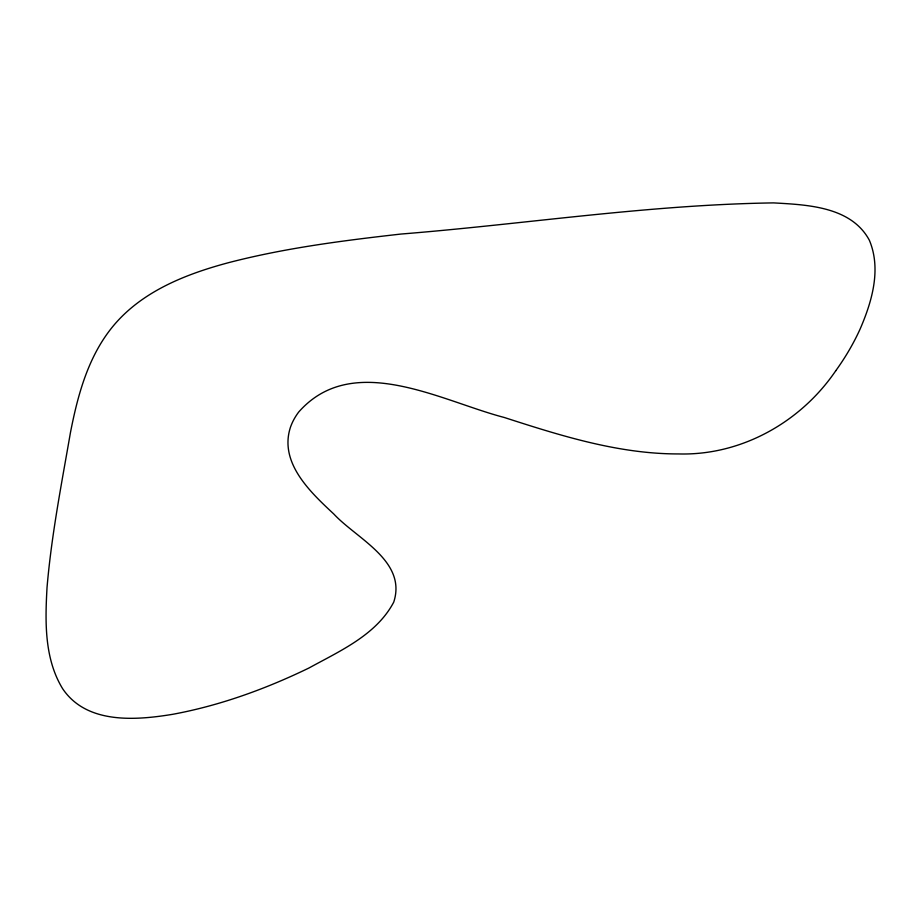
<?xml version="1.0" encoding="UTF-8"?>
<svg xmlns="http://www.w3.org/2000/svg" width="921" height="921" viewBox="0 0 921 921"><rect width="100%" height="100%" fill="white"/><g stroke="black" fill="none" stroke-linecap="round" stroke-linejoin="round"><path stroke-width="1.38" d="M835.738 370.772C800.844 422.129 741.278 455.699 678.639 453.938C618.613 454.041 560.693 435.702 504.155 417.443C441.055 401.003 352.973 350.648 298.761 411.963A272.593 118.636 14.1 0 0 290.403 427.402C278.925 462.791 310.446 492.251 333.793 513.999C356.738 538.762 407.117 561.027 393.739 602.127C376.459 634.937 339.976 650.928 308.972 668.001C265.697 688.954 220.038 705.567 172.664 714.316C135.525 720.418 86.586 724.32 62.616 688.678C44.22 658.55 45.117 621.56 47.029 587.529C51.438 535.504 61.5 484.181 70.41 432.801C77.629 395.673 87.806 357.521 111.982 327.519C140.913 291.635 185.605 274.113 228.903 262.577C285.28 247.956 343.211 240.577 400.992 234.049C525.189 224.079 648.902 204.692 773.594 202.896C807.314 204.796 851.2 206.511 869.355 240.231C881.535 269.197 871.968 301.662 860.099 329.085A1158.699 504.305 14.1 0 1 835.738 370.772"/></g></svg>
